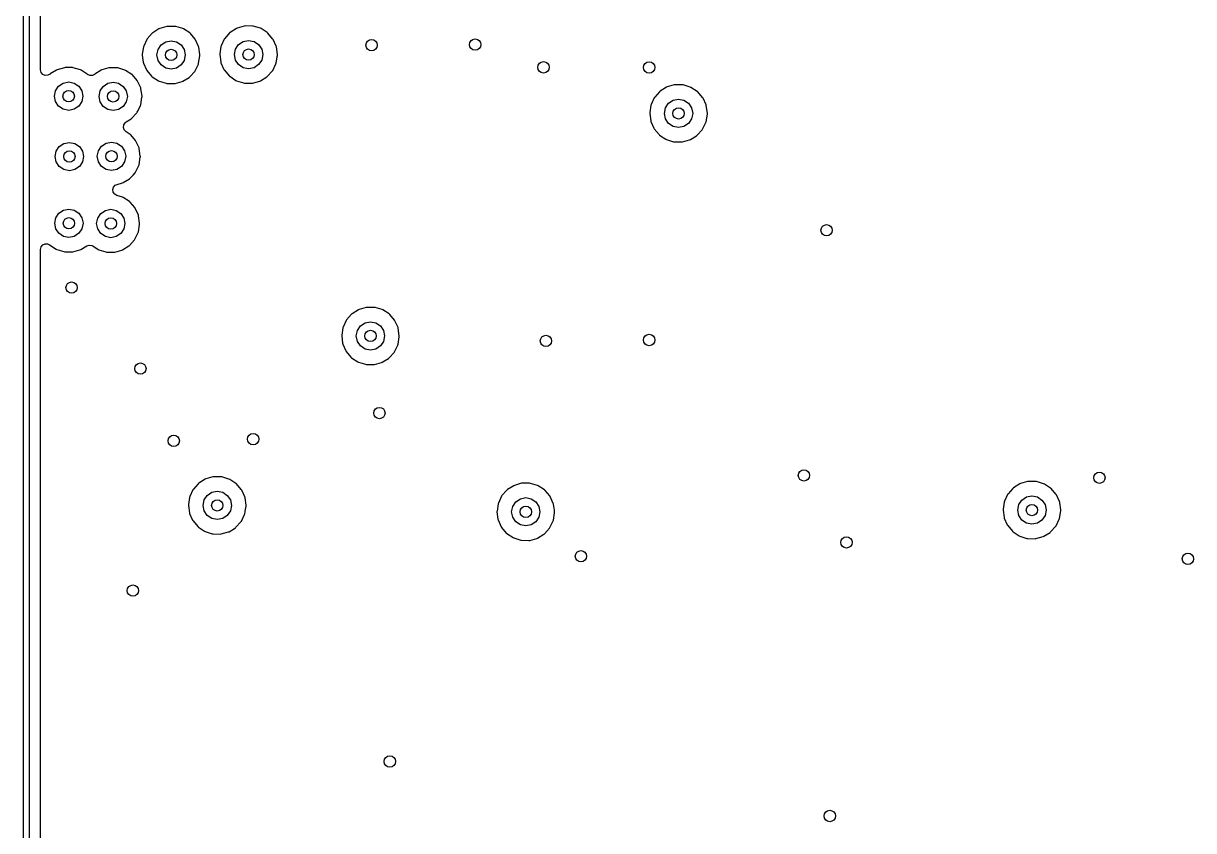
# Model space of a CAD drawing. Extents: x 0 to 4.25, y -4.33 to 0.
# Drawn here: x -0.002 to 0.81, y -3.209 to -2.649 of the extents above; entities that cross this region are included whole.
import ezdxf

# ---------------------------------------------------------------- set-up
doc = ezdxf.new("R2010")
doc.units = 0
doc.header["$MEASUREMENT"] = 0
doc.layers.add('BLACK', color=7, linetype='CONTINUOUS')

msp = doc.modelspace()

# ---------------------------------------------------------------- linework, layer by layer
at = {"layer": 'BLACK', "linetype": 'CONTINUOUS'}
for p, q in [((-0.001969, -4.33071), (-0.001969, 0)), ((0.001969, -0.001969), (0.001969, -4.32874)), ((0.009961, -2.68157), (0.009961, -0.013961)), ((0.087808, -2.6559), (0.087387, -2.65626)), ((0.092137, -2.65317), (0.087808, -2.6559)), ((0.092642, -2.65294), (0.092137, -2.65317)), ((0.097565, -2.65153), (0.092642, -2.65294)), ((0.098113, -2.65146), (0.097565, -2.65153)), ((0.103232, -2.65149), (0.098113, -2.65146)), ((0.103779, -2.65157), (0.103232, -2.65149)), ((0.108684, -2.65304), (0.103779, -2.65157)), ((0.109186, -2.65327), (0.108684, -2.65304)), ((0.113482, -2.65606), (0.109186, -2.65327)), ((0.141603, -2.65564), (0.141182, -2.656)), ((0.145933, -2.65291), (0.141603, -2.65564)), ((0.146437, -2.65268), (0.145933, -2.65291)), ((0.15136, -2.65127), (0.146437, -2.65268)), ((0.151908, -2.6512), (0.15136, -2.65127)), ((0.157027, -2.65123), (0.151908, -2.6512)), ((0.157574, -2.65131), (0.157027, -2.65123)), ((0.162479, -2.65278), (0.157574, -2.65131)), ((0.162981, -2.65301), (0.162479, -2.65278)), ((0.167277, -2.6558), (0.162981, -2.65301)), ((0.167694, -2.65616), (0.167277, -2.6558)), ((0.083694, -2.66056), (0.081518, -2.66519)), ((0.083998, -2.66009), (0.083694, -2.66056)), ((0.087387, -2.65626), (0.083998, -2.66009)), ((0.093591, -2.66434), (0.096785, -2.66221)), ((0.096785, -2.66221), (0.100551, -2.66146)), ((0.100551, -2.66146), (0.104318, -2.66221)), ((0.104318, -2.66221), (0.107511, -2.66434)), ((0.113899, -2.65642), (0.113482, -2.65606)), ((0.11724, -2.6603), (0.113899, -2.65642)), ((0.117538, -2.66076), (0.11724, -2.6603)), ((0.119657, -2.66542), (0.117538, -2.66076)), ((0.137489, -2.6603), (0.135314, -2.66493)), ((0.137793, -2.65983), (0.137489, -2.6603)), ((0.141182, -2.656), (0.137793, -2.65983)), ((0.147387, -2.66408), (0.15058, -2.66195)), ((0.15058, -2.66195), (0.154346, -2.6612)), ((0.154346, -2.6612), (0.158113, -2.66195)), ((0.158113, -2.66195), (0.161306, -2.66408)), ((0.171036, -2.66004), (0.167694, -2.65616)), ((0.171334, -2.6605), (0.171036, -2.66004)), ((0.173453, -2.66516), (0.171334, -2.6605)), ((0.080569, -2.67078), (0.080562, -2.67133)), ((0.080562, -2.67133), (0.081226, -2.67641)), ((0.081357, -2.66572), (0.080569, -2.67078)), ((0.081518, -2.66519), (0.081357, -2.66572)), ((0.090709, -2.6713), (0.091458, -2.66753)), ((0.091458, -2.67507), (0.090709, -2.6713)), ((0.091458, -2.66753), (0.093591, -2.66434)), ((0.107511, -2.66434), (0.109644, -2.66753)), ((0.109644, -2.66753), (0.110394, -2.6713)), ((0.110394, -2.6713), (0.109644, -2.67507)), ((0.119812, -2.66595), (0.119657, -2.66542)), ((0.119676, -2.67711), (0.120547, -2.67194)), ((0.120545, -2.67107), (0.119812, -2.66595)), ((0.120557, -2.67115), (0.120545, -2.67107)), ((0.120547, -2.67194), (0.120574, -2.67163)), ((0.120576, -2.67145), (0.120557, -2.67115)), ((0.120574, -2.67163), (0.120576, -2.67145)), ((0.134364, -2.67052), (0.134357, -2.67107)), ((0.134357, -2.67107), (0.135021, -2.67615)), ((0.135152, -2.66546), (0.134364, -2.67052)), ((0.135314, -2.66493), (0.135152, -2.66546)), ((0.144504, -2.67104), (0.145253, -2.66727)), ((0.145253, -2.67481), (0.144504, -2.67104)), ((0.145253, -2.66727), (0.147387, -2.66408)), ((0.161306, -2.66408), (0.16344, -2.66727)), ((0.16344, -2.66727), (0.164189, -2.67104)), ((0.164189, -2.67104), (0.16344, -2.67481)), ((0.173608, -2.6657), (0.173453, -2.66516)), ((0.174352, -2.67089), (0.173608, -2.6657)), ((0.174214, -2.67244), (0.174342, -2.67168)), ((0.174342, -2.67168), (0.174369, -2.67137)), ((0.174372, -2.67119), (0.174352, -2.67089)), ((0.174369, -2.67137), (0.174372, -2.67119)), ((0.026462, -2.68012), (0.02154, -2.68152)), ((0.02701, -2.68004), (0.026462, -2.68012)), ((0.03213, -2.68007), (0.02701, -2.68004)), ((0.032677, -2.68016), (0.03213, -2.68007)), ((0.037581, -2.68162), (0.032677, -2.68016)), ((0.05736, -2.68027), (0.052437, -2.68168)), ((0.057908, -2.6802), (0.05736, -2.68027)), ((0.063027, -2.68023), (0.057908, -2.6802)), ((0.063574, -2.68031), (0.063027, -2.68023)), ((0.081226, -2.67641), (0.081375, -2.67694)), ((0.081375, -2.67694), (0.083437, -2.68163)), ((0.093591, -2.67826), (0.091458, -2.67507)), ((0.096785, -2.68039), (0.093591, -2.67826)), ((0.107511, -2.67826), (0.104318, -2.68039)), ((0.109644, -2.67507), (0.107511, -2.67826)), ((0.117276, -2.68225), (0.119508, -2.67764)), ((0.119508, -2.67764), (0.119676, -2.67711)), ((0.135021, -2.67615), (0.13517, -2.67668)), ((0.13517, -2.67668), (0.137232, -2.68137)), ((0.147387, -2.678), (0.145253, -2.67481)), ((0.15058, -2.68013), (0.147387, -2.678)), ((0.154346, -2.68088), (0.15058, -2.68013)), ((0.158113, -2.68013), (0.154346, -2.68088)), ((0.161306, -2.678), (0.158113, -2.68013)), ((0.16344, -2.67481), (0.161306, -2.678)), ((0.171071, -2.68199), (0.173303, -2.67738)), ((0.173303, -2.67738), (0.173471, -2.67685)), ((0.173471, -2.67685), (0.174142, -2.67287)), ((0.174142, -2.67287), (0.174214, -2.67244)), ((0.010414, -2.68341), (0.009961, -2.68157)), ((0.011568, -2.68477), (0.010414, -2.68341)), ((0.013195, -2.68549), (0.011568, -2.68477)), ((0.014975, -2.68543), (0.013195, -2.68549)), ((0.016553, -2.68461), (0.014975, -2.68543)), ((0.016705, -2.68448), (0.016553, -2.68461)), ((0.021035, -2.68175), (0.016705, -2.68448)), ((0.02154, -2.68152), (0.021035, -2.68175)), ((0.038083, -2.68185), (0.037581, -2.68162)), ((0.042387, -2.68464), (0.038083, -2.68185)), ((0.042598, -2.68481), (0.042387, -2.68464)), ((0.044226, -2.68554), (0.042598, -2.68481)), ((0.046005, -2.68548), (0.044226, -2.68554)), ((0.047352, -2.68478), (0.046005, -2.68548)), ((0.047362, -2.68479), (0.047352, -2.68478)), ((0.047546, -2.68468), (0.047362, -2.68479)), ((0.047584, -2.68466), (0.047546, -2.68468)), ((0.047603, -2.68464), (0.047584, -2.68466)), ((0.051933, -2.68191), (0.047603, -2.68464)), ((0.052437, -2.68168), (0.051933, -2.68191)), ((0.068479, -2.68178), (0.063574, -2.68031)), ((0.068981, -2.68201), (0.068479, -2.68178)), ((0.073277, -2.6848), (0.068981, -2.68201)), ((0.073694, -2.68516), (0.073277, -2.6848)), ((0.077036, -2.68904), (0.073694, -2.68516)), ((0.083437, -2.68163), (0.083729, -2.6821)), ((0.083729, -2.6821), (0.087023, -2.68601)), ((0.087023, -2.68601), (0.087435, -2.68638)), ((0.087435, -2.68638), (0.091697, -2.68922)), ((0.100551, -2.68114), (0.096785, -2.68039)), ((0.104318, -2.68039), (0.100551, -2.68114)), ((0.108743, -2.68953), (0.113106, -2.68685)), ((0.113106, -2.68685), (0.113531, -2.6865)), ((0.113531, -2.6865), (0.116967, -2.68271)), ((0.116967, -2.68271), (0.117276, -2.68225)), ((0.137232, -2.68137), (0.137524, -2.68184)), ((0.137524, -2.68184), (0.140818, -2.68575)), ((0.140818, -2.68575), (0.141231, -2.68612)), ((0.141231, -2.68612), (0.145492, -2.68896)), ((0.162538, -2.68927), (0.166901, -2.68659)), ((0.166901, -2.68659), (0.167326, -2.68624)), ((0.167326, -2.68624), (0.170762, -2.68245)), ((0.170762, -2.68245), (0.171071, -2.68199)), ((0.019606, -2.69988), (0.020355, -2.69612)), ((0.020355, -2.69612), (0.022489, -2.69292)), ((0.022489, -2.69292), (0.025682, -2.69079)), ((0.025682, -2.69079), (0.029449, -2.69004)), ((0.029449, -2.69004), (0.033215, -2.69079)), ((0.033215, -2.69079), (0.036409, -2.69292)), ((0.036409, -2.69292), (0.038542, -2.69612)), ((0.038542, -2.69612), (0.039291, -2.69988)), ((0.050504, -2.70004), (0.051253, -2.69627)), ((0.051253, -2.69627), (0.053387, -2.69308)), ((0.053387, -2.69308), (0.05658, -2.69095)), ((0.05658, -2.69095), (0.060346, -2.6902)), ((0.060346, -2.6902), (0.064113, -2.69095)), ((0.064113, -2.69095), (0.067306, -2.69308)), ((0.067306, -2.69308), (0.06944, -2.69627)), ((0.06944, -2.69627), (0.070189, -2.70004)), ((0.077334, -2.6895), (0.077036, -2.68904)), ((0.079452, -2.69416), (0.077334, -2.6895)), ((0.079608, -2.6947), (0.079452, -2.69416)), ((0.080352, -2.69989), (0.079608, -2.6947)), ((0.091697, -2.68922), (0.092196, -2.68946)), ((0.092196, -2.68946), (0.097083, -2.69098)), ((0.097083, -2.69098), (0.097628, -2.69107)), ((0.097628, -2.69107), (0.102747, -2.69117)), ((0.102747, -2.69117), (0.103296, -2.6911)), ((0.103296, -2.6911), (0.108235, -2.68975)), ((0.108235, -2.68975), (0.108743, -2.68953)), ((0.145492, -2.68896), (0.145992, -2.6892)), ((0.145992, -2.6892), (0.150878, -2.69073)), ((0.150878, -2.69073), (0.151424, -2.69081)), ((0.151424, -2.69081), (0.156543, -2.69091)), ((0.156543, -2.69091), (0.157091, -2.69084)), ((0.157091, -2.69084), (0.16203, -2.68949)), ((0.16203, -2.68949), (0.162538, -2.68927)), ((0.440012, -2.69641), (0.439591, -2.69677)), ((0.444342, -2.69368), (0.440012, -2.69641)), ((0.444847, -2.69345), (0.444342, -2.69368)), ((0.449769, -2.69205), (0.444847, -2.69345)), ((0.450317, -2.69197), (0.449769, -2.69205)), ((0.455437, -2.692), (0.450317, -2.69197)), ((0.455984, -2.69208), (0.455437, -2.692)), ((0.460888, -2.69355), (0.455984, -2.69208)), ((0.461391, -2.69378), (0.460888, -2.69355)), ((0.465687, -2.69657), (0.461391, -2.69378)), ((0.020355, -2.70365), (0.019606, -2.69988)), ((0.022489, -2.70684), (0.020355, -2.70365)), ((0.038542, -2.70365), (0.036409, -2.70684)), ((0.039291, -2.69988), (0.038542, -2.70365)), ((0.051253, -2.70381), (0.050504, -2.70004)), ((0.053387, -2.707), (0.051253, -2.70381)), ((0.06944, -2.70381), (0.067306, -2.707)), ((0.070189, -2.70004), (0.06944, -2.70381)), ((0.079472, -2.70585), (0.080342, -2.70068)), ((0.080342, -2.70068), (0.080369, -2.70037)), ((0.080372, -2.70019), (0.080352, -2.69989)), ((0.080369, -2.70037), (0.080372, -2.70019)), ((0.435899, -2.70107), (0.433723, -2.7057)), ((0.436202, -2.70061), (0.435899, -2.70107)), ((0.439591, -2.69677), (0.436202, -2.70061)), ((0.445796, -2.70485), (0.448989, -2.70272)), ((0.448989, -2.70272), (0.452756, -2.70197)), ((0.452756, -2.70197), (0.456522, -2.70272)), ((0.456522, -2.70272), (0.459716, -2.70485)), ((0.466103, -2.69693), (0.465687, -2.69657)), ((0.469445, -2.70081), (0.466103, -2.69693)), ((0.469743, -2.70128), (0.469445, -2.70081)), ((0.471862, -2.70594), (0.469743, -2.70128)), ((0.025682, -2.70898), (0.022489, -2.70684)), ((0.029449, -2.70972), (0.025682, -2.70898)), ((0.033215, -2.70898), (0.029449, -2.70972)), ((0.036409, -2.70684), (0.033215, -2.70898)), ((0.05658, -2.70913), (0.053387, -2.707)), ((0.060346, -2.70988), (0.05658, -2.70913)), ((0.064113, -2.70913), (0.060346, -2.70988)), ((0.067306, -2.707), (0.064113, -2.70913)), ((0.073326, -2.71524), (0.076402, -2.71184)), ((0.076402, -2.71184), (0.076762, -2.71145)), ((0.076762, -2.71145), (0.077071, -2.71099)), ((0.077071, -2.71099), (0.077387, -2.71034)), ((0.077387, -2.71034), (0.079303, -2.70638)), ((0.077387, -2.71034), (0.077387, -2.71034)), ((0.079303, -2.70638), (0.079472, -2.70585)), ((0.432774, -2.71129), (0.432767, -2.71184)), ((0.432767, -2.71184), (0.433431, -2.71692)), ((0.433561, -2.70623), (0.432774, -2.71129)), ((0.433723, -2.7057), (0.433561, -2.70623)), ((0.442913, -2.71181), (0.443663, -2.70804)), ((0.443663, -2.71558), (0.442913, -2.71181)), ((0.443663, -2.70804), (0.445796, -2.70485)), ((0.459716, -2.70485), (0.461849, -2.70804)), ((0.461849, -2.70804), (0.462598, -2.71181)), ((0.462598, -2.71181), (0.461849, -2.71558)), ((0.472017, -2.70647), (0.471862, -2.70594)), ((0.471881, -2.71762), (0.472752, -2.71245)), ((0.472761, -2.71166), (0.472017, -2.70647)), ((0.472752, -2.71245), (0.472779, -2.71215)), ((0.472781, -2.71197), (0.472761, -2.71166)), ((0.472779, -2.71215), (0.472781, -2.71197)), ((0.067468, -2.72157), (0.067692, -2.71981)), ((0.067692, -2.71981), (0.06866, -2.71831)), ((0.06866, -2.71831), (0.069356, -2.71777)), ((0.069356, -2.71777), (0.072901, -2.71559)), ((0.072901, -2.71559), (0.073326, -2.71524)), ((0.433431, -2.71692), (0.433579, -2.71745)), ((0.433579, -2.71745), (0.435641, -2.72214)), ((0.445796, -2.71877), (0.443663, -2.71558)), ((0.448989, -2.7209), (0.445796, -2.71877)), ((0.459716, -2.71877), (0.456522, -2.7209)), ((0.461849, -2.71558), (0.459716, -2.71877)), ((0.469481, -2.72276), (0.471713, -2.71815)), ((0.471713, -2.71815), (0.471881, -2.71762)), ((0.068032, -2.72326), (0.067468, -2.72157)), ((0.069273, -2.72454), (0.068032, -2.72326)), ((0.072104, -2.72637), (0.069273, -2.72454)), ((0.072521, -2.72673), (0.072104, -2.72637)), ((0.075862, -2.73061), (0.072521, -2.72673)), ((0.435641, -2.72214), (0.435934, -2.72261)), ((0.435934, -2.72261), (0.439228, -2.72653)), ((0.439228, -2.72653), (0.43964, -2.7269)), ((0.43964, -2.7269), (0.443902, -2.72973)), ((0.452756, -2.72165), (0.448989, -2.7209)), ((0.456522, -2.7209), (0.452756, -2.72165)), ((0.460947, -2.73004), (0.46531, -2.72737)), ((0.46531, -2.72737), (0.465736, -2.72701)), ((0.465736, -2.72701), (0.469171, -2.72322)), ((0.469171, -2.72322), (0.469481, -2.72276)), ((0.020828, -2.73801), (0.022961, -2.73481)), ((0.022961, -2.73481), (0.026155, -2.73268)), ((0.026155, -2.73268), (0.029921, -2.73193)), ((0.029921, -2.73193), (0.033688, -2.73268)), ((0.033688, -2.73268), (0.036881, -2.73481)), ((0.036881, -2.73481), (0.039015, -2.73801)), ((0.05008, -2.73785), (0.052214, -2.73465)), ((0.052214, -2.73465), (0.055407, -2.73252)), ((0.055407, -2.73252), (0.059173, -2.73177)), ((0.059173, -2.73177), (0.06294, -2.73252)), ((0.06294, -2.73252), (0.066133, -2.73465)), ((0.066133, -2.73465), (0.068266, -2.73785)), ((0.07616, -2.73108), (0.075862, -2.73061)), ((0.078279, -2.73574), (0.07616, -2.73108)), ((0.078435, -2.73627), (0.078279, -2.73574)), ((0.079179, -2.74147), (0.078435, -2.73627)), ((0.443902, -2.72973), (0.444401, -2.72997)), ((0.444401, -2.72997), (0.449287, -2.7315)), ((0.449287, -2.7315), (0.449833, -2.73159)), ((0.449833, -2.73159), (0.454952, -2.73168)), ((0.454952, -2.73168), (0.455501, -2.73161)), ((0.455501, -2.73161), (0.46044, -2.73026)), ((0.46044, -2.73026), (0.460947, -2.73004)), ((0.020079, -2.74177), (0.020828, -2.73801)), ((0.020828, -2.74554), (0.020079, -2.74177)), ((0.039015, -2.73801), (0.039764, -2.74177)), ((0.039764, -2.74177), (0.039015, -2.74554)), ((0.049331, -2.74161), (0.05008, -2.73785)), ((0.05008, -2.74538), (0.049331, -2.74161)), ((0.068266, -2.73785), (0.069016, -2.74161)), ((0.069016, -2.74161), (0.068266, -2.74538)), ((0.078298, -2.74743), (0.079169, -2.74225)), ((0.079169, -2.74225), (0.079196, -2.74195)), ((0.079199, -2.74177), (0.079179, -2.74147)), ((0.079196, -2.74195), (0.079199, -2.74177)), ((0.022961, -2.74873), (0.020828, -2.74554)), ((0.026155, -2.75086), (0.022961, -2.74873)), ((0.029921, -2.75161), (0.026155, -2.75086)), ((0.033688, -2.75086), (0.029921, -2.75161)), ((0.036881, -2.74873), (0.033688, -2.75086)), ((0.039015, -2.74554), (0.036881, -2.74873)), ((0.052214, -2.74857), (0.05008, -2.74538)), ((0.055407, -2.75071), (0.052214, -2.74857)), ((0.059173, -2.75146), (0.055407, -2.75071)), ((0.06294, -2.75071), (0.059173, -2.75146)), ((0.066133, -2.74857), (0.06294, -2.75071)), ((0.068266, -2.74538), (0.066133, -2.74857)), ((0.074166, -2.75459), (0.075589, -2.75302)), ((0.075589, -2.75302), (0.075898, -2.75256)), ((0.075898, -2.75256), (0.07813, -2.74795)), ((0.07813, -2.74795), (0.078298, -2.74743)), ((0.061799, -2.76168), (0.063029, -2.76111)), ((0.063029, -2.76111), (0.066857, -2.76007)), ((0.066857, -2.76007), (0.067365, -2.75985)), ((0.067365, -2.75985), (0.071728, -2.75717)), ((0.071728, -2.75717), (0.071883, -2.75704)), ((0.071883, -2.75704), (0.072153, -2.75682)), ((0.072153, -2.75682), (0.074166, -2.75459)), ((0.060089, -2.76471), (0.0606, -2.763)), ((0.06037, -2.76646), (0.060089, -2.76471)), ((0.061385, -2.76793), (0.06037, -2.76646)), ((0.0606, -2.763), (0.061799, -2.76168)), ((0.062935, -2.7688), (0.061385, -2.76793)), ((0.066833, -2.76997), (0.062935, -2.7688)), ((0.067336, -2.7702), (0.066833, -2.76997)), ((0.071632, -2.77299), (0.067336, -2.7702)), ((0.072048, -2.77335), (0.071632, -2.77299)), ((0.07539, -2.77723), (0.072048, -2.77335)), ((0.075688, -2.77769), (0.07539, -2.77723)), ((0.077807, -2.78235), (0.075688, -2.77769)), ((0.019764, -2.78807), (0.020513, -2.7843)), ((0.020513, -2.7843), (0.022647, -2.78111)), ((0.022647, -2.78111), (0.02584, -2.77898)), ((0.02584, -2.77898), (0.029606, -2.77823)), ((0.029606, -2.77823), (0.033373, -2.77898)), ((0.033373, -2.77898), (0.036566, -2.78111)), ((0.036566, -2.78111), (0.0387, -2.7843)), ((0.0387, -2.7843), (0.039449, -2.78807)), ((0.048858, -2.78823), (0.049607, -2.78446)), ((0.049607, -2.78446), (0.051741, -2.78127)), ((0.051741, -2.78127), (0.054934, -2.77914)), ((0.054934, -2.77914), (0.058701, -2.77839)), ((0.058701, -2.77839), (0.062467, -2.77914)), ((0.062467, -2.77914), (0.06566, -2.78127)), ((0.06566, -2.78127), (0.067794, -2.78446)), ((0.067794, -2.78446), (0.068543, -2.78823)), ((0.077962, -2.78288), (0.077807, -2.78235)), ((0.078706, -2.78808), (0.077962, -2.78288)), ((0.020513, -2.79184), (0.019764, -2.78807)), ((0.022647, -2.79503), (0.020513, -2.79184)), ((0.0387, -2.79184), (0.036566, -2.79503)), ((0.039449, -2.78807), (0.0387, -2.79184)), ((0.049607, -2.79199), (0.048858, -2.78823)), ((0.051741, -2.79519), (0.049607, -2.79199)), ((0.067794, -2.79199), (0.06566, -2.79519)), ((0.068543, -2.78823), (0.067794, -2.79199)), ((0.077826, -2.79404), (0.078697, -2.78886)), ((0.078697, -2.78886), (0.078724, -2.78856)), ((0.078726, -2.78838), (0.078706, -2.78808)), ((0.078724, -2.78856), (0.078726, -2.78838)), ((0.02584, -2.79716), (0.022647, -2.79503)), ((0.029606, -2.79791), (0.02584, -2.79716)), ((0.033373, -2.79716), (0.029606, -2.79791)), ((0.036566, -2.79503), (0.033373, -2.79716)), ((0.054934, -2.79732), (0.051741, -2.79519)), ((0.058701, -2.79807), (0.054934, -2.79732)), ((0.062467, -2.79732), (0.058701, -2.79807)), ((0.06566, -2.79519), (0.062467, -2.79732)), ((0.071681, -2.80343), (0.075116, -2.79963)), ((0.075116, -2.79963), (0.075425, -2.79918)), ((0.075425, -2.79918), (0.077658, -2.79457)), ((0.077658, -2.79457), (0.077826, -2.79404)), ((0.009961, -2.80626), (0.010357, -2.80452)), ((0.009961, -4.31675), (0.009961, -2.80626)), ((0.010357, -2.80452), (0.011467, -2.80313)), ((0.011467, -2.80313), (0.013071, -2.80236)), ((0.013071, -2.80236), (0.014851, -2.80236)), ((0.014851, -2.80236), (0.016234, -2.80303)), ((0.016234, -2.80303), (0.016253, -2.803)), ((0.016253, -2.803), (0.020752, -2.80599)), ((0.020752, -2.80599), (0.021251, -2.80623)), ((0.021251, -2.80623), (0.026138, -2.80776)), ((0.026138, -2.80776), (0.026683, -2.80785)), ((0.026683, -2.80785), (0.031802, -2.80794)), ((0.031802, -2.80794), (0.032351, -2.80787)), ((0.032351, -2.80787), (0.03729, -2.80652)), ((0.03729, -2.80652), (0.037798, -2.8063)), ((0.037798, -2.8063), (0.042007, -2.80372)), ((0.042007, -2.80372), (0.043693, -2.80315)), ((0.043693, -2.80315), (0.04546, -2.80337)), ((0.04546, -2.80337), (0.046316, -2.8038)), ((0.046316, -2.8038), (0.049847, -2.80615)), ((0.049847, -2.80615), (0.050346, -2.80639)), ((0.050346, -2.80639), (0.055232, -2.80791)), ((0.055232, -2.80791), (0.055778, -2.808)), ((0.055778, -2.808), (0.060897, -2.8081)), ((0.060897, -2.8081), (0.061446, -2.80803)), ((0.061446, -2.80803), (0.066385, -2.80668)), ((0.066385, -2.80668), (0.066892, -2.80646)), ((0.066892, -2.80646), (0.071255, -2.80378)), ((0.071255, -2.80378), (0.071681, -2.80343)), ((0.226182, -2.85082), (0.225761, -2.85118)), ((0.230512, -2.84809), (0.226182, -2.85082)), ((0.231016, -2.84786), (0.230512, -2.84809)), ((0.235939, -2.84646), (0.231016, -2.84786)), ((0.236487, -2.84638), (0.235939, -2.84646)), ((0.241606, -2.84641), (0.236487, -2.84638)), ((0.242153, -2.8465), (0.241606, -2.84641)), ((0.247058, -2.84796), (0.242153, -2.8465)), ((0.24756, -2.84819), (0.247058, -2.84796)), ((0.251856, -2.85098), (0.24756, -2.84819)), ((0.222068, -2.85548), (0.219892, -2.86011)), ((0.222372, -2.85502), (0.222068, -2.85548)), ((0.225761, -2.85118), (0.222372, -2.85502)), ((0.231965, -2.85926), (0.235159, -2.85713)), ((0.235159, -2.85713), (0.238925, -2.85638)), ((0.238925, -2.85638), (0.242692, -2.85713)), ((0.242692, -2.85713), (0.245885, -2.85926)), ((0.252273, -2.85134), (0.251856, -2.85098)), ((0.255614, -2.85522), (0.252273, -2.85134)), ((0.255912, -2.85569), (0.255614, -2.85522)), ((0.258031, -2.86035), (0.255912, -2.85569)), ((0.218943, -2.8657), (0.218936, -2.86625)), ((0.218936, -2.86625), (0.2196, -2.87133)), ((0.219731, -2.86064), (0.218943, -2.8657)), ((0.219892, -2.86011), (0.219731, -2.86064)), ((0.229083, -2.86622), (0.229832, -2.86246)), ((0.229832, -2.86999), (0.229083, -2.86622)), ((0.229832, -2.86246), (0.231965, -2.85926)), ((0.245885, -2.85926), (0.248019, -2.86246)), ((0.248019, -2.86246), (0.248768, -2.86622)), ((0.248768, -2.86622), (0.248019, -2.86999)), ((0.258186, -2.86088), (0.258031, -2.86035)), ((0.25805, -2.87204), (0.258921, -2.86686)), ((0.258931, -2.86607), (0.258186, -2.86088)), ((0.258921, -2.86686), (0.258948, -2.86656)), ((0.25895, -2.86638), (0.258931, -2.86607)), ((0.258948, -2.86656), (0.25895, -2.86638)), ((0.2196, -2.87133), (0.219749, -2.87186)), ((0.219749, -2.87186), (0.221811, -2.87655)), ((0.231965, -2.87318), (0.229832, -2.86999)), ((0.235159, -2.87532), (0.231965, -2.87318)), ((0.245885, -2.87318), (0.242692, -2.87532)), ((0.248019, -2.86999), (0.245885, -2.87318)), ((0.25565, -2.87717), (0.257882, -2.87256)), ((0.257882, -2.87256), (0.25805, -2.87204)), ((0.221811, -2.87655), (0.222103, -2.87702)), ((0.222103, -2.87702), (0.225397, -2.88094)), ((0.225397, -2.88094), (0.225809, -2.88131)), ((0.225809, -2.88131), (0.230071, -2.88414)), ((0.238925, -2.87606), (0.235159, -2.87532)), ((0.242692, -2.87532), (0.238925, -2.87606)), ((0.247117, -2.88446), (0.25148, -2.88178)), ((0.25148, -2.88178), (0.251905, -2.88142)), ((0.251905, -2.88142), (0.255341, -2.87763)), ((0.255341, -2.87763), (0.25565, -2.87717)), ((0.230071, -2.88414), (0.23057, -2.88438)), ((0.23057, -2.88438), (0.235457, -2.88591)), ((0.235457, -2.88591), (0.236002, -2.886)), ((0.236002, -2.886), (0.241121, -2.88609)), ((0.241121, -2.88609), (0.24167, -2.88602)), ((0.24167, -2.88602), (0.246609, -2.88468)), ((0.246609, -2.88468), (0.247117, -2.88446)), ((0.129612, -2.96401), (0.124689, -2.96542)), ((0.13016, -2.96394), (0.129612, -2.96401)), ((0.135279, -2.96397), (0.13016, -2.96394)), ((0.135826, -2.96405), (0.135279, -2.96397)), ((0.140731, -2.96552), (0.135826, -2.96405)), ((0.116045, -2.97258), (0.115741, -2.97304)), ((0.119434, -2.96874), (0.116045, -2.97258)), ((0.119855, -2.96838), (0.119434, -2.96874)), ((0.124185, -2.96565), (0.119855, -2.96838)), ((0.124689, -2.96542), (0.124185, -2.96565)), ((0.141233, -2.96575), (0.140731, -2.96552)), ((0.145529, -2.96854), (0.141233, -2.96575)), ((0.145946, -2.9689), (0.145529, -2.96854)), ((0.149288, -2.97278), (0.145946, -2.9689)), ((0.338319, -2.9701), (0.333989, -2.97283)), ((0.338823, -2.96987), (0.338319, -2.9701)), ((0.343746, -2.96846), (0.338823, -2.96987)), ((0.344294, -2.96839), (0.343746, -2.96846)), ((0.349413, -2.96842), (0.344294, -2.96839)), ((0.34996, -2.9685), (0.349413, -2.96842)), ((0.354865, -2.96997), (0.34996, -2.9685)), ((0.355367, -2.9702), (0.354865, -2.96997)), ((0.359663, -2.97299), (0.355367, -2.9702)), ((0.684867, -2.97197), (0.681478, -2.9758)), ((0.685288, -2.97161), (0.684867, -2.97197)), ((0.689618, -2.96888), (0.685288, -2.97161)), ((0.690122, -2.96865), (0.689618, -2.96888)), ((0.695045, -2.96724), (0.690122, -2.96865)), ((0.695593, -2.96717), (0.695045, -2.96724)), ((0.700712, -2.9672), (0.695593, -2.96717)), ((0.701259, -2.96728), (0.700712, -2.9672)), ((0.706164, -2.96875), (0.701259, -2.96728)), ((0.706666, -2.96898), (0.706164, -2.96875)), ((0.710962, -2.97176), (0.706666, -2.96898)), ((0.711379, -2.97213), (0.710962, -2.97176)), ((0.714721, -2.97601), (0.711379, -2.97213)), ((0.113404, -2.9782), (0.112616, -2.98326)), ((0.113566, -2.97767), (0.113404, -2.9782)), ((0.115741, -2.97304), (0.113566, -2.97767)), ((0.122756, -2.98378), (0.123505, -2.98001)), ((0.123505, -2.98001), (0.125639, -2.97682)), ((0.125639, -2.97682), (0.128832, -2.97469)), ((0.128832, -2.97469), (0.132598, -2.97394)), ((0.132598, -2.97394), (0.136365, -2.97469)), ((0.136365, -2.97469), (0.139558, -2.97682)), ((0.139558, -2.97682), (0.141692, -2.98001)), ((0.141692, -2.98001), (0.142441, -2.98378)), ((0.149586, -2.97324), (0.149288, -2.97278)), ((0.151704, -2.9779), (0.149586, -2.97324)), ((0.15186, -2.97844), (0.151704, -2.9779)), ((0.152604, -2.98363), (0.15186, -2.97844)), ((0.329875, -2.97749), (0.327699, -2.98212)), ((0.330179, -2.97702), (0.329875, -2.97749)), ((0.333568, -2.97319), (0.330179, -2.97702)), ((0.333989, -2.97283), (0.333568, -2.97319)), ((0.339773, -2.98127), (0.342966, -2.97914)), ((0.342966, -2.97914), (0.346732, -2.97839)), ((0.346732, -2.97839), (0.350499, -2.97914)), ((0.350499, -2.97914), (0.353692, -2.98127)), ((0.36008, -2.97335), (0.359663, -2.97299)), ((0.363421, -2.97723), (0.36008, -2.97335)), ((0.363719, -2.97769), (0.363421, -2.97723)), ((0.365838, -2.98235), (0.363719, -2.97769)), ((0.681174, -2.97627), (0.678999, -2.9809)), ((0.681478, -2.9758), (0.681174, -2.97627)), ((0.688938, -2.98324), (0.691072, -2.98005)), ((0.691072, -2.98005), (0.694265, -2.97791)), ((0.694265, -2.97791), (0.698031, -2.97717)), ((0.698031, -2.97717), (0.701798, -2.97791)), ((0.701798, -2.97791), (0.704991, -2.98005)), ((0.704991, -2.98005), (0.707125, -2.98324)), ((0.715019, -2.97647), (0.714721, -2.97601)), ((0.717138, -2.98113), (0.715019, -2.97647)), ((0.112616, -2.98326), (0.112609, -2.98381)), ((0.112609, -2.98381), (0.113273, -2.98889)), ((0.113273, -2.98889), (0.113422, -2.98942)), ((0.123505, -2.98755), (0.122756, -2.98378)), ((0.125639, -2.99074), (0.123505, -2.98755)), ((0.141692, -2.98755), (0.139558, -2.99074)), ((0.142441, -2.98378), (0.141692, -2.98755)), ((0.151723, -2.98959), (0.151948, -2.98826)), ((0.151948, -2.98826), (0.152019, -2.98783)), ((0.152019, -2.98783), (0.152594, -2.98442)), ((0.152594, -2.98442), (0.152621, -2.98411)), ((0.152624, -2.98393), (0.152604, -2.98363)), ((0.152621, -2.98411), (0.152624, -2.98393)), ((0.32675, -2.98771), (0.326743, -2.98826)), ((0.326743, -2.98826), (0.327407, -2.99334)), ((0.327538, -2.98265), (0.32675, -2.98771)), ((0.327699, -2.98212), (0.327538, -2.98265)), ((0.33689, -2.98823), (0.337639, -2.98446)), ((0.337639, -2.99199), (0.33689, -2.98823)), ((0.337639, -2.98446), (0.339773, -2.98127)), ((0.353692, -2.98127), (0.355826, -2.98446)), ((0.355826, -2.98446), (0.356575, -2.98823)), ((0.356575, -2.98823), (0.355826, -2.99199)), ((0.365994, -2.98288), (0.365838, -2.98235)), ((0.365857, -2.99404), (0.366728, -2.98886)), ((0.366589, -2.98704), (0.365994, -2.98288)), ((0.366704, -2.98784), (0.366589, -2.98704)), ((0.366738, -2.98808), (0.366704, -2.98784)), ((0.366704, -2.98784), (0.366704, -2.98784)), ((0.366728, -2.98886), (0.366755, -2.98856)), ((0.366758, -2.98838), (0.366738, -2.98808)), ((0.366755, -2.98856), (0.366758, -2.98838)), ((0.678049, -2.98649), (0.678043, -2.98704)), ((0.678043, -2.98704), (0.678706, -2.99212)), ((0.678837, -2.98143), (0.678049, -2.98649)), ((0.678999, -2.9809), (0.678837, -2.98143)), ((0.688189, -2.98701), (0.688938, -2.98324)), ((0.688938, -2.99077), (0.688189, -2.98701)), ((0.707125, -2.98324), (0.707874, -2.98701)), ((0.707874, -2.98701), (0.707125, -2.99077)), ((0.717293, -2.98166), (0.717138, -2.98113)), ((0.717156, -2.99282), (0.718027, -2.98764)), ((0.718037, -2.98686), (0.717293, -2.98166)), ((0.718027, -2.98764), (0.718055, -2.98734)), ((0.718057, -2.98716), (0.718037, -2.98686)), ((0.718055, -2.98734), (0.718057, -2.98716)), ((0.113422, -2.98942), (0.115484, -2.99411)), ((0.115484, -2.99411), (0.115776, -2.99458)), ((0.115776, -2.99458), (0.11907, -2.9985)), ((0.128832, -2.99287), (0.125639, -2.99074)), ((0.132598, -2.99362), (0.128832, -2.99287)), ((0.136365, -2.99287), (0.132598, -2.99362)), ((0.139558, -2.99074), (0.136365, -2.99287)), ((0.145578, -2.99898), (0.149014, -2.99519)), ((0.149014, -2.99519), (0.149323, -2.99473)), ((0.149323, -2.99473), (0.151555, -2.99012)), ((0.151555, -2.99012), (0.151723, -2.98959)), ((0.327407, -2.99334), (0.327556, -2.99387)), ((0.327556, -2.99387), (0.329618, -2.99856)), ((0.339773, -2.99519), (0.337639, -2.99199)), ((0.342966, -2.99732), (0.339773, -2.99519)), ((0.353692, -2.99519), (0.350499, -2.99732)), ((0.355826, -2.99199), (0.353692, -2.99519)), ((0.363457, -2.99918), (0.365689, -2.99457)), ((0.365689, -2.99457), (0.365857, -2.99404)), ((0.678706, -2.99212), (0.678855, -2.99265)), ((0.678855, -2.99265), (0.680917, -2.99734)), ((0.691072, -2.99397), (0.688938, -2.99077)), ((0.694265, -2.9961), (0.691072, -2.99397)), ((0.698031, -2.99685), (0.694265, -2.9961)), ((0.701798, -2.9961), (0.698031, -2.99685)), ((0.704991, -2.99397), (0.701798, -2.9961)), ((0.707125, -2.99077), (0.704991, -2.99397)), ((0.714756, -2.99796), (0.716988, -2.99335)), ((0.716988, -2.99335), (0.717156, -2.99282)), ((0.11907, -2.9985), (0.119482, -2.99886)), ((0.119482, -2.99886), (0.123744, -3.0017)), ((0.123744, -3.0017), (0.124244, -3.00194)), ((0.124244, -3.00194), (0.12913, -3.00347)), ((0.12913, -3.00347), (0.129676, -3.00355)), ((0.129676, -3.00355), (0.134795, -3.00365)), ((0.134795, -3.00365), (0.135343, -3.00358)), ((0.135343, -3.00358), (0.140282, -3.00223)), ((0.140282, -3.00223), (0.14079, -3.00201)), ((0.14079, -3.00201), (0.145153, -2.99933)), ((0.145153, -2.99933), (0.145578, -2.99898)), ((0.329618, -2.99856), (0.32991, -2.99903)), ((0.32991, -2.99903), (0.333204, -3.00294)), ((0.333204, -3.00294), (0.333616, -3.00331)), ((0.333616, -3.00331), (0.337878, -3.00615)), ((0.346732, -2.99807), (0.342966, -2.99732)), ((0.350499, -2.99732), (0.346732, -2.99807)), ((0.354924, -3.00646), (0.359287, -3.00378)), ((0.359287, -3.00378), (0.359712, -3.00343)), ((0.359712, -3.00343), (0.363148, -2.99963)), ((0.363148, -2.99963), (0.363457, -2.99918)), ((0.680917, -2.99734), (0.681209, -2.9978)), ((0.681209, -2.9978), (0.684503, -3.00172)), ((0.684503, -3.00172), (0.684916, -3.00209)), ((0.684916, -3.00209), (0.689177, -3.00493)), ((0.689177, -3.00493), (0.689677, -3.00517)), ((0.706223, -3.00524), (0.710586, -3.00256)), ((0.710586, -3.00256), (0.711011, -3.00221)), ((0.711011, -3.00221), (0.714447, -2.99841)), ((0.714447, -2.99841), (0.714756, -2.99796)), ((0.337878, -3.00615), (0.338377, -3.00639)), ((0.338377, -3.00639), (0.343264, -3.00791)), ((0.343264, -3.00791), (0.34381, -3.008)), ((0.34381, -3.008), (0.348928, -3.0081)), ((0.348928, -3.0081), (0.349477, -3.00803)), ((0.349477, -3.00803), (0.354416, -3.00668)), ((0.354416, -3.00668), (0.354924, -3.00646)), ((0.689677, -3.00517), (0.694563, -3.00669)), ((0.694563, -3.00669), (0.695109, -3.00678)), ((0.695109, -3.00678), (0.700228, -3.00688)), ((0.700228, -3.00688), (0.700776, -3.00681)), ((0.700776, -3.00681), (0.705715, -3.00546)), ((0.705715, -3.00546), (0.706223, -3.00524))]:
    msp.add_line(p, q, dxfattribs=at)
at = {"layer": 'BLACK'}
for centre in [(0.239685, -2.66453), (0.311614, -2.66409), (0.100551, -2.6713), (0.154346, -2.67104), (0.359016, -2.67988), (0.432346, -2.67996), (0.029449, -2.69988), (0.060346, -2.70004), (0.452756, -2.71181), (0.029921, -2.74177), (0.059173, -2.74161), (0.029606, -2.78807), (0.058701, -2.78823), (0.555512, -2.79291), (0.031496, -2.83268), (0.238925, -2.86622), (0.360709, -2.86969), (0.432346, -2.86904), (0.079252, -2.88886), (0.245094, -2.91969), (0.102362, -2.93898), (0.15748, -2.9378), (0.539764, -2.96299), (0.744882, -2.96457), (0.132598, -2.98378), (0.346732, -2.98823), (0.698031, -2.98701), (0.569291, -3.00945), (0.385039, -3.01906), (0.806299, -3.02087), (0.074016, -3.04291), (0.252362, -3.16142), (0.557717, -3.19925)]:
    msp.add_circle(centre, 0.003937, dxfattribs=at)

doc.saveas('drawing.dxf')
